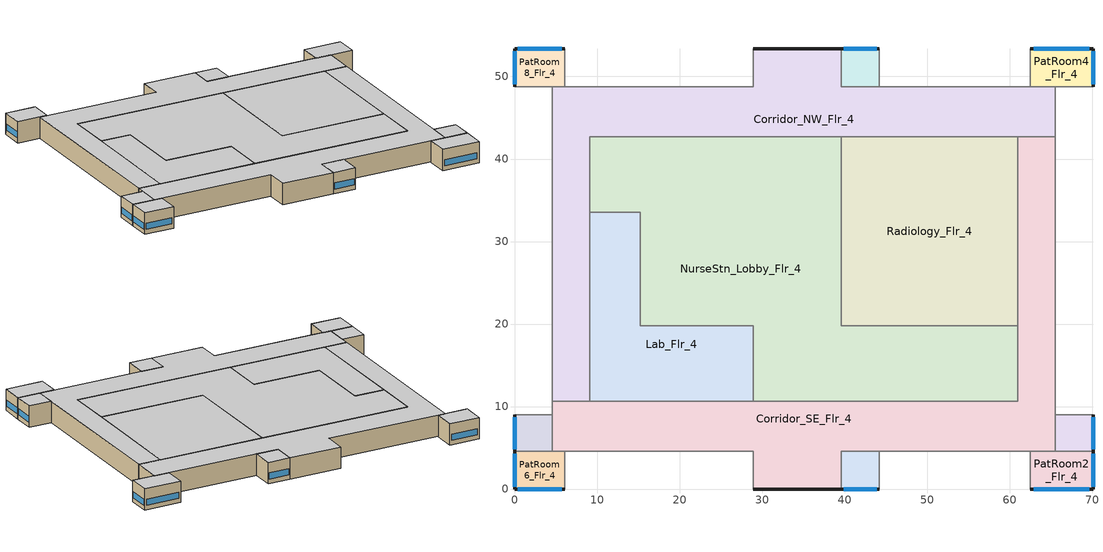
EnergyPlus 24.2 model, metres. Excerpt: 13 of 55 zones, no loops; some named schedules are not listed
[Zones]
PatRoom1_Mult10_Flr_4
 floor adiabatic (int_slab_floor): 44.2,4.57 44.2,0 39.62,0 39.62,4.57 z12.8
 wall outside (res_ext_wall_mid): 39.62,0 44.2,0 z12.8:17.07
 wall adiabatic (int_wall): 44.2,0 44.2,4.57 39.62,4.57 39.62,0 z12.8:17.07
 window (ResWindow_U_0.364_SHGC_East_0.359): 39.9,0 43.92,0 z13.72:14.94
 ceiling adiabatic (int_slab_ceiling): 39.62,4.57 39.62,0 44.2,0 44.2,4.57 z17.07
PatRoom2_Flr_4
 floor adiabatic (int_slab_floor): 70.1,4.57 70.1,0 62.48,0 62.48,4.57 z12.8
 wall outside (res_ext_wall_mid): 62.48,0 70.1,0 70.1,4.57 z12.8:17.07
 wall adiabatic (int_wall): 70.1,4.57 62.48,4.57 62.48,0 z12.8:17.07
 window (ResWindow_U_0.248_SHGC_North_0.21): 70.1,0.27 70.1,4.3 z13.72:14.94
 window (ResWindow_U_0.364_SHGC_East_0.359): 62.94,0 69.65,0 z13.72:14.94
 ceiling adiabatic (int_slab_ceiling): 62.48,4.57 62.48,0 70.1,0 70.1,4.57 z17.07
PatRoom3_Mult10_Flr_4
 floor adiabatic (int_slab_floor): 70.1,8.99 70.1,4.57 65.53,4.57 65.53,8.99 z12.8
 wall outside (res_ext_wall_mid): 70.1,4.57 70.1,8.99 z12.8:17.07
 wall adiabatic (int_wall): 70.1,8.99 65.53,8.99 65.53,4.57 70.1,4.57 z12.8:17.07
 window (ResWindow_U_0.248_SHGC_North_0.21): 70.1,4.84 70.1,8.73 z13.72:14.94
 ceiling adiabatic (int_slab_ceiling): 65.53,8.99 65.53,4.57 70.1,4.57 70.1,8.99 z17.07
PatRoom4_Flr_4
 floor adiabatic (int_slab_floor): 70.1,53.34 70.1,48.77 62.48,48.77 62.48,53.34 z12.8
 wall outside (res_ext_wall_mid): 70.1,48.77 70.1,53.34 62.48,53.34 z12.8:17.07
 wall adiabatic (int_wall): 62.48,53.34 62.48,48.77 70.1,48.77 z12.8:17.07
 window (ResWindow_U_0.248_SHGC_West_0.21): 69.65,53.34 62.94,53.34 z13.72:14.94
 window (ResWindow_U_0.248_SHGC_North_0.21): 70.1,49.04 70.1,53.07 z13.72:14.94
 ceiling adiabatic (int_slab_ceiling): 62.48,53.34 62.48,48.77 70.1,48.77 70.1,53.34 z17.07
PatRoom5_Mult10_Flr_4
 floor adiabatic (int_slab_floor): 44.2,53.34 44.2,48.77 39.62,48.77 39.62,53.34 z12.8
 wall outside (res_ext_wall_mid): 44.2,53.34 39.62,53.34 z12.8:17.07
 wall adiabatic (int_wall): 39.62,53.34 39.62,48.77 44.2,48.77 44.2,53.34 z12.8:17.07
 window (ResWindow_U_0.248_SHGC_West_0.21): 43.92,53.34 39.9,53.34 z13.72:14.94
 ceiling adiabatic (int_slab_ceiling): 39.62,53.34 39.62,48.77 44.2,48.77 44.2,53.34 z17.07
Radiology_Flr_4
 floor adiabatic (int_slab_floor): 60.96,42.67 60.96,19.81 39.62,19.81 39.62,42.67 z12.8
 wall to Corridor_NW_Flr_4 (int_wall): 60.96,42.67 39.62,42.67 z12.8:17.07
 wall to Corridor_SE_Flr_4 (int_wall): 60.96,19.81 60.96,42.67 z12.8:17.07
 wall to NurseStn_Lobby_Flr_4 (int_wall): 39.62,42.67 39.62,19.81 60.96,19.81 z12.8:17.07
 ceiling adiabatic (int_slab_ceiling): 39.62,42.67 39.62,19.81 60.96,19.81 60.96,42.67 z17.07
PatRoom6_Flr_4
 floor adiabatic (int_slab_floor): 6.1,4.57 6.1,0 0,0 0,4.57 z12.8
 wall outside (res_ext_wall_mid): 0,4.57 0,0 6.1,0 z12.8:17.07
 wall adiabatic (int_wall): 6.1,0 6.1,4.57 0,4.57 z12.8:17.07
 window (ResWindow_U_0.364_SHGC_East_0.359): 0.37,0 5.73,0 z13.72:14.94
 window (ResWindow_U_0.248_SHGC_South_0.21): 0,4.3 0,0.27 z13.72:14.94
 ceiling adiabatic (int_slab_ceiling): 0,4.57 0,0 6.1,0 6.1,4.57 z17.07
PatRoom7_Mult10_Flr_4
 floor adiabatic (int_slab_floor): 4.57,8.99 4.57,4.57 0,4.57 0,8.99 z12.8
 wall outside (res_ext_wall_mid): 0,8.99 0,4.57 z12.8:17.07
 wall adiabatic (int_wall): 0,4.57 4.57,4.57 4.57,8.99 0,8.99 z12.8:17.07
 window (ResWindow_U_0.248_SHGC_South_0.21): 0,8.73 0,4.84 z13.72:14.94
 ceiling adiabatic (int_slab_ceiling): 0,8.99 0,4.57 4.57,4.57 4.57,8.99 z17.07
PatRoom8_Flr_4
 floor adiabatic (int_slab_floor): 6.1,53.34 6.1,48.77 0,48.77 0,53.34 z12.8
 wall outside (res_ext_wall_mid): 6.1,53.34 0,53.34 0,48.77 z12.8:17.07
 wall adiabatic (int_wall): 0,48.77 6.1,48.77 6.1,53.34 z12.8:17.07
 window (ResWindow_U_0.248_SHGC_West_0.21): 5.73,53.34 0.37,53.34 z13.72:14.94
 window (ResWindow_U_0.248_SHGC_South_0.21): 0,53.07 0,49.04 z13.72:14.94
 ceiling adiabatic (int_slab_ceiling): 0,53.34 0,48.77 6.1,48.77 6.1,53.34 z17.07
NurseStn_Lobby_Flr_4
 floor adiabatic (int_slab_floor): 9.14,42.67 39.62,42.67 39.62,19.81 60.96,19.81 60.96,10.67 28.96,10.67 28.96,19.81 15.24,19.81 15.24,33.53 9.14,33.53 z12.8
 wall to Corridor_NW_Flr_4 (Air_Wall): 39.62,42.67 9.14,42.67 9.14,33.53 z12.8:17.07
 wall to Corridor_SE_Flr_4 (Air_Wall): 28.96,10.67 60.96,10.67 60.96,19.81 z12.8:17.07
 wall to Lab_Flr_4 (int_wall): 9.14,33.53 15.24,33.53 15.24,19.81 28.96,19.81 28.96,10.67 z12.8:17.07
 ceiling adiabatic (int_slab_ceiling): 9.14,42.67 9.14,33.53 15.24,33.53 15.24,19.81 28.96,19.81 28.96,10.67 60.96,10.67 60.96,19.81 39.62,19.81 39.62,42.67 z17.07
Lab_Flr_4
 floor adiabatic (int_slab_floor): 9.14,33.53 15.24,33.53 15.24,19.81 28.96,19.81 28.96,10.67 9.14,10.67 z12.8
 wall to Corridor_SE_Flr_4 (int_wall): 9.14,10.67 28.96,10.67 z12.8:17.07
 wall to Corridor_NW_Flr_4 (int_wall): 9.14,33.58 9.14,10.67 z12.8:17.07
 ceiling adiabatic (int_slab_ceiling): 9.14,33.53 9.14,10.67 28.96,10.67 28.96,19.81 15.24,19.81 15.24,33.53 z17.07
Corridor_SE_Flr_4
 floor adiabatic (int_slab_floor): 4.57,4.57 4.57,10.67 60.96,10.67 60.96,42.67 65.53,42.67 65.53,4.57 39.62,4.57 39.62,0 28.96,0 28.96,4.57 z12.8
 wall outside (nonres_ext_wall_mid): 28.96,0 39.62,0 z12.8:17.07
 wall adiabatic (int_wall): 39.62,0 39.62,4.57 65.53,4.57 65.53,42.67 / 4.57,10.67 4.57,4.57 28.96,4.57 28.96,0 z12.8:17.07
 wall to Corridor_NW_Flr_4 (Air_Wall): 65.53,42.67 60.96,42.67 / 9.14,10.67 4.57,10.67 z12.8:17.07
 ceiling adiabatic (int_slab_ceiling): 4.57,4.57 28.96,4.57 28.96,0 39.62,0 39.62,4.57 65.53,4.57 65.53,42.67 60.96,42.67 60.96,10.67 4.57,10.67 z17.07
Corridor_NW_Flr_4
 floor adiabatic (int_slab_floor): 4.57,10.67 4.57,48.77 28.96,48.77 28.96,53.34 39.62,53.34 39.62,48.77 65.53,48.77 65.53,42.67 9.14,42.67 9.14,10.67 z12.8
 wall outside (nonres_ext_wall_mid): 39.62,53.34 28.96,53.34 z12.8:17.07
 wall adiabatic (int_wall): 65.53,42.67 65.53,48.77 39.62,48.77 39.62,53.34 / 28.96,53.34 28.96,48.77 4.57,48.77 4.57,10.67 z12.8:17.07
 ceiling adiabatic (int_slab_ceiling): 4.57,10.67 9.14,10.67 9.14,42.67 65.53,42.67 65.53,48.77 39.62,48.77 39.62,53.34 28.96,53.34 28.96,48.77 4.57,48.77 z17.07
[Building]
Hospital: North Axis {deg}=-90; Terrain=City; Loads Convergence Tolerance Value {W}=0.04; Temperature Convergence Tolerance Value {deltaC}=0.2; Solar Distribution=FullInteriorAndExterior; Maximum Number of Warmup Days=25; Minimum Number of Warmup Days=6
[Site:Location]
New.York-John.F.Kennedy.Intl.AP_NY_USA WMO=744860: Latitude {deg}=40.66; Longitude {deg}=-73.8; Time Zone {hr}=-5; Elevation {m}=7
[SizingPeriod:DesignDay] Day of Month=21; Dry-Bulb Temperature Range Modifier Type=DefaultMultipliers; Humidity Condition Type=Wetbulb; Barometric Pressure {Pa}=101241; Rain Indicator=No; Snow Indicator=No; Daylight Saving Time Indicator=No
Name | Month | Day Type | Maximum Dry-Bulb Temperature {C} | Daily Dry-Bulb Temperature Range {deltaC} | Wetbulb or DewPoint at Maximum Dry-Bulb {C} | Wind Speed {m/s} | Wind Direction {deg} | Solar Model Indicator | Sky Clearness | ASHRAE Clear Sky Optical Depth for Beam Irradiance (taub) | ASHRAE Clear Sky Optical Depth for Diffuse Irradiance (taud)
New.York-John.F.Kennedy.Intl.AP_NY_USA Ann Htg 99.6% Condns DB | 1 | WinterDesignDay | -10.7 | 0 | -10.7 | 7.5 | 320 | ASHRAEClearSky | 0
New.York-John.F.Kennedy.Intl.AP_NY_USA Ann Clg .4% Condns DB=>MWB | 7 | SummerDesignDay | 32.1 | 7.4 | 23.1 | 5.6 | 230 | ASHRAETau |  | 0.541 | 1.8
[Site:WaterMainsTemperature]
Calculation Method=Correlation; Annual Average Outdoor Air Temperature {C}=12.4667; Maximum Difference In Monthly Average Outdoor Air Temperatures {deltaC}=25.2
[Site:GroundTemperature:FCfactorMethod]
14, 7.3, 3.3, 1.2, -0.2, 5.6, 10.9, 16.1, 21.7, 25, 24.8, 19.9
[Material:NoMass] Thermal Absorptance=0.9; Solar Absorptance=0.7
Name | Roughness | Thermal Resistance {m2-K/W} | Visible Absorptance
CP02 CARPET PAD | VeryRough | 0.21648 | 0.8
Air_Wall_Material | Rough | 0.207949
Nonres_Exterior_Wall_Insulation_mid | MediumSmooth | 1.04708 | 0.7
Res_Exterior_Wall_Insulation_mid | MediumSmooth | 1.213 | 0.7
[Construction]
InteriorFurnishings: Std Wood 6inch
Air_Wall: Air_Wall_Material
int_wall: G01 13mm gypsum board, G01 13mm gypsum board
int_slab_floor: 100mm Normalweight concrete floor, CP02 CARPET PAD
int_slab_ceiling: CP02 CARPET PAD, 100mm Normalweight concrete floor
nonres_ext_wall_mid: 200mm Normalweight concrete wall, Nonres_Exterior_Wall_Insulation_mid, G01 13mm gypsum board
res_ext_wall_mid: 200mm Normalweight concrete wall, Res_Exterior_Wall_Insulation_mid, G01 13mm gypsum board
ResWindow_U_0.248_SHGC_South_0.21: Res Window Glazing Layer South
ResWindow_U_0.248_SHGC_North_0.21: Res Window Glazing Layer North
ResWindow_U_0.364_SHGC_East_0.359: Res Window Glazing Layer East
ResWindow_U_0.248_SHGC_West_0.21: Res Window Glazing Layer West
[Material]
Name | Roughness | Thickness {m} | Conductivity {W/m-K} | Density {kg/m3} | Specific Heat {J/kg-K} | Thermal Absorptance | Solar Absorptance | Visible Absorptance
Std Wood 6inch | MediumSmooth | 0.15 | 0.12 | 540 | 1210 | 0.9 | 0.7 | 0.7
G01 13mm gypsum board | Smooth | 0.0127 | 0.16 | 800 | 1090 | 0.9 | 0.7 | 0.5
200mm Normalweight concrete wall | MediumRough | 0.2032 | 2.31 | 2322 | 832
100mm Normalweight concrete floor | MediumRough | 0.1016 | 2.31 | 2322 | 832
[WindowMaterial:SimpleGlazingSystem]
Name | U-Factor {W/m2-K} | Solar Heat Gain Coefficient | Visible Transmittance
Res Window Glazing Layer South; Res Window Glazing Layer North; Res Window Glazing Layer West | 1.40821 | 0.21 | 0.29
Res Window Glazing Layer East | 2.06689 | 0.359 | 0.3949
[Zone] Type=1; Ceiling Height {m}=4.2683; Floor Area {m2}=autocalculate; Part of Total Floor Area=YES
Name | Multiplier | Volume {m3}
PatRoom1_Mult10_Flr_4; PatRoom5_Mult10_Flr_4 | 10 | 89.21
PatRoom2_Flr_4; PatRoom4_Flr_4 | 1 | 148.71
PatRoom3_Mult10_Flr_4; PatRoom7_Mult10_Flr_4 | 10 | 86.26
Radiology_Flr_4 | 1 | 2081.82
PatRoom6_Flr_4; PatRoom8_Flr_4 | 1 | 118.96
NurseStn_Lobby_Flr_4 | 1 | 3866.22
Lab_Flr_4 | 1 | 1129.43
Corridor_SE_Flr_4; Corridor_NW_Flr_4 | 1 | 2418.88
[InternalMass] Construction=InteriorFurnishings
Name | Zone or ZoneList | Surface Area {m2}
PatRoom1_Mult10_Flr_4_InternalMass_1 | PatRoom1_Mult10_Flr_4 | 41.8064
PatRoom2_Flr_4_InternalMass_1 | PatRoom2_Flr_4 | 69.6773
PatRoom3_Mult10_Flr_4_InternalMass_1 | PatRoom3_Mult10_Flr_4 | 40.4165
PatRoom4_Flr_4_InternalMass_1 | PatRoom4_Flr_4 | 69.6773
PatRoom5_Mult10_Flr_4_InternalMass_1 | PatRoom5_Mult10_Flr_4 | 41.8064
Radiology_Flr_4_InternalMass_1 | Radiology_Flr_4 | 975.4819
PatRoom6_Flr_4_InternalMass_1 | PatRoom6_Flr_4 | 55.7418
PatRoom7_Mult10_Flr_4_InternalMass_1 | PatRoom7_Mult10_Flr_4 | 40.4165
PatRoom8_Flr_4_InternalMass_1 | PatRoom8_Flr_4 | 55.7418
NurseStn_Lobby_Flr_4_InternalMass_1 | NurseStn_Lobby_Flr_4 | 1811.61
Lab_Flr_4_InternalMass_1 | Lab_Flr_4 | 529.5473
Corridor_SE_Flr_4_InternalMass_1 | Corridor_SE_Flr_4 | 1133.42
Corridor_NW_Flr_4_InternalMass_1 | Corridor_NW_Flr_4 | 1133.42
[People] Number of People Calculation Method=People; Fraction Radiant=0.3; Sensible Heat Fraction=AUTOCALCULATE; Activity Level Schedule=ACTIVITY_SCH; Enable ASHRAE 55 Comfort Warnings=No; Mean Radiant Temperature Calculation Type=EnclosureAveraged; Work Efficiency Schedule=WORK_EFF_SCH; Clothing Insulation Calculation Method=ClothingInsulationSchedule; Clothing Insulation Schedule=CLOTHING_SCH; Air Velocity Schedule=AIR_VELO_SCH; Thermal Comfort Model 1 Type=FANGER
Name | Zone or ZoneList or Space or SpaceList | Number of People Schedule | Number of People
PatRoom1_Mult10_Flr_4 | PatRoom1_Mult10_Flr_4 | BLDG_OCC_EXTD_SCH | 1.1244
PatRoom2_Flr_4 | PatRoom2_Flr_4 | BLDG_OCC_EXTD_SCH | 1.8744
PatRoom3_Mult10_Flr_4 | PatRoom3_Mult10_Flr_4 | BLDG_OCC_EXTD_SCH | 1.0873
PatRoom4_Flr_4 | PatRoom4_Flr_4 | BLDG_OCC_EXTD_SCH | 1.8744
PatRoom5_Mult10_Flr_4 | PatRoom5_Mult10_Flr_4 | BLDG_OCC_EXTD_SCH | 1.1244
Radiology_Flr_4 | Radiology_Flr_4 | BLDG_OCC_SCH | 26.2404
PatRoom6_Flr_4 | PatRoom6_Flr_4 | BLDG_OCC_EXTD_SCH | 1.4994
PatRoom7_Mult10_Flr_4 | PatRoom7_Mult10_Flr_4 | BLDG_OCC_EXTD_SCH | 1.0873
PatRoom8_Flr_4 | PatRoom8_Flr_4 | BLDG_OCC_EXTD_SCH | 1.4994
NurseStn_Lobby_Flr_4 | NurseStn_Lobby_Flr_4 | BLDG_OCC_EXTD_SCH | 12.9952
Lab_Flr_4 | Lab_Flr_4 | BLDG_OCC_SCH | 14.2446
Corridor_SE_Flr_4 | Corridor_SE_Flr_4 | BLDG_OCC_EXTD_SCH | 6.0978
Corridor_NW_Flr_4 | Corridor_NW_Flr_4 | BLDG_OCC_EXTD_SCH | 6.0978
[Lights] Design Level Calculation Method=Watts/Area; Return Air Fraction=0; Fraction Radiant=0.7; Fraction Visible=0.2; Fraction Replaceable=1; Return Air Fraction Calculated from Plenum Temperature=No
Name | Zone or ZoneList or Space or SpaceList | Schedule | Watts per Floor Area {W/m2}
PatRoom1_Mult10_Flr_4_Lights | PatRoom1_Mult10_Flr_4 | ltg_sch10_patient_room | 7.976048
PatRoom2_Flr_4_Lights | PatRoom2_Flr_4 | ltg_sch10_patient_room | 7.976048
PatRoom3_Mult10_Flr_4_Lights | PatRoom3_Mult10_Flr_4 | ltg_sch10_patient_room | 7.976048
PatRoom4_Flr_4_Lights | PatRoom4_Flr_4 | ltg_sch10_patient_room | 7.976048
PatRoom5_Mult10_Flr_4_Lights | PatRoom5_Mult10_Flr_4 | ltg_sch10_patient_room | 7.976048
Radiology_Flr_4_Lights | Radiology_Flr_4 | ltg_sch13_radiology | 9.61217
PatRoom6_Flr_4_Lights | PatRoom6_Flr_4 | ltg_sch10_patient_room | 7.976048
PatRoom7_Mult10_Flr_4_Lights | PatRoom7_Mult10_Flr_4 | ltg_sch10_patient_room | 7.976048
PatRoom8_Flr_4_Lights | PatRoom8_Flr_4 | ltg_sch10_patient_room | 7.976048
NurseStn_Lobby_Flr_4_Lights | NurseStn_Lobby_Flr_4 | ltg_sch9_nursestn_lobby2 | 9.284939
Lab_Flr_4_Lights | Lab_Flr_4 | ltg_sch12_lab | 12.3731
Corridor_SE_Flr_4_Lights | Corridor_SE_Flr_4 | ltg_sch4_corridor | 6.11427
Corridor_NW_Flr_4_Lights | Corridor_NW_Flr_4 | ltg_sch4_corridor | 6.11427
[ElectricEquipment] Design Level Calculation Method=EquipmentLevel; Fraction Latent=0; Fraction Radiant=0.5; Fraction Lost=0
Name | Zone or ZoneList or Space or SpaceList | Schedule | Design Level {W}
PatRoom1_Mult10_Flr_4_MiscPlug_Equip | PatRoom1_Mult10_Flr_4 | BLDG_EQUIP_EXTD_SCH | 449.8365
PatRoom2_Flr_4_MiscPlug_Equip | PatRoom2_Flr_4 | BLDG_EQUIP_EXTD_SCH | 749.7275
PatRoom3_Mult10_Flr_4_MiscPlug_Equip | PatRoom3_Mult10_Flr_4 | BLDG_EQUIP_EXTD_SCH | 434.8813
PatRoom4_Flr_4_MiscPlug_Equip | PatRoom4_Flr_4 | BLDG_EQUIP_EXTD_SCH | 749.7275
PatRoom5_Mult10_Flr_4_MiscPlug_Equip | PatRoom5_Mult10_Flr_4 | BLDG_EQUIP_EXTD_SCH | 449.8365
Radiology_Flr_4_MiscPlug_Equip | Radiology_Flr_4 | BLDG_EQUIP_SCH | 52499.9
PatRoom6_Flr_4_MiscPlug_Equip | PatRoom6_Flr_4 | BLDG_EQUIP_EXTD_SCH | 599.782
PatRoom7_Mult10_Flr_4_MiscPlug_Equip | PatRoom7_Mult10_Flr_4 | BLDG_EQUIP_EXTD_SCH | 434.8813
PatRoom8_Flr_4_MiscPlug_Equip | PatRoom8_Flr_4 | BLDG_EQUIP_EXTD_SCH | 599.782
NurseStn_Lobby_Flr_4_MiscPlug_Equip | NurseStn_Lobby_Flr_4 | BLDG_EQUIP_EXTD_SCH | 10136
Lab_Flr_4_MiscPlug_Equip | Lab_Flr_4 | BLDG_EQUIP_SCH | 11395.9
[Exterior:FuelEquipment] Fuel Use Type=Electricity
Name | Schedule | Design Level {W}
Elevators | BLDG_ELEVATORS | 34667.95
Elevators_Lights_Fan | ELEV_LIGHT_FAN_SCH_ADD_DF | 421.26
[Exterior:Lights]
Exterior_Lights: Schedule=Exterior_Lgt_ALWAYS_ON; Design Level {W}=7940.01; Control Option=AstronomicalClock
[ZoneInfiltration:DesignFlowRate] Schedule=INFIL_SCH_PNNL; Design Flow Rate Calculation Method=Flow/ExteriorWallArea; Flow Rate per Exterior Surface Area {m3/s-m2}=0.000569572; Constant Term Coefficient=0; Temperature Term Coefficient=0; Velocity Term Coefficient=0.224; Velocity Squared Term Coefficient=0
Name | Zone or ZoneList or Space or SpaceList
PatRoom1_Mult10_Flr_4_Infiltration | PatRoom1_Mult10_Flr_4
PatRoom2_Flr_4_Infiltration | PatRoom2_Flr_4
PatRoom3_Mult10_Flr_4_Infiltration | PatRoom3_Mult10_Flr_4
PatRoom4_Flr_4_Infiltration | PatRoom4_Flr_4
PatRoom5_Mult10_Flr_4_Infiltration | PatRoom5_Mult10_Flr_4
Radiology_Flr_4_Infiltration | Radiology_Flr_4
PatRoom6_Flr_4_Infiltration | PatRoom6_Flr_4
PatRoom7_Mult10_Flr_4_Infiltration | PatRoom7_Mult10_Flr_4
PatRoom8_Flr_4_Infiltration | PatRoom8_Flr_4
NurseStn_Lobby_Flr_4_Infiltration | NurseStn_Lobby_Flr_4
Lab_Flr_4_Infiltration | Lab_Flr_4
Corridor_SE_Flr_4_Infiltration | Corridor_SE_Flr_4
Corridor_NW_Flr_4_Infiltration | Corridor_NW_Flr_4
[SCHEDULE:COMPACT]
ltg_sch10_patient_room: Through: 12/31, For: SummerDesignDay, Until: 24:00, 1, For: WinterDesignDay, Until: 24:00, 0, For: Weekdays, Until: 8:00, 0.45, Until: 16:00, 0.81, Until: 24:00, 0.45, For: Saturday, Until: 8:00, 0.45, Until: 18:00, 0.72, Until: 24:00, 0.45, For: AllOtherDays, Until: 8:00, 0.45, Until: 16:00, 0.63, Until: 24:00, 0.45
ltg_sch4_corridor: Through: 12/31, For: SummerDesignDay, Until: 24:00, 1, For: WinterDesignDay, Until: 24:00, 0, For: Weekdays, Until: 8:00, 0.360831, Until: 16:00, 0.649499, Until: 24:00, 0.360831, For: Saturday, Until: 8:00, 0.360831, Until: 18:00, 0.577335, Until: 24:00, 0.360831, For: AllOtherDays, Until: 8:00, 0.360831, Until: 16:00, 0.505165, Until: 24:00, 0.360831
ltg_sch13_radiology; ltg_sch12_lab: Through: 12/31, For: SummerDesignDay, Until: 24:00, 1, For: WinterDesignDay, Until: 24:00, 0, For: Weekdays, Until: 7:00, 0.09, Until: 8:00, 0.45, Until: 16:00, 0.81, Until: 23:00, 0.27, Until: 24:00, 0.09, For: Saturday, Until: 7:00, 0.09, Until: 8:00, 0.18, Until: 18:00, 0.36, Until: 24:00, 0.09, For: AllOtherDays, Until: 8:00, 0.045, Until: 16:00, 0.09, Until: 24:00, 0.045
ltg_sch9_nursestn_lobby2: Through: 12/31, For: SummerDesignDay, Until: 24:00, 1, For: WinterDesignDay, Until: 24:00, 0, For: Weekdays, Until: 8:00, 0.408, Until: 16:00, 0.7344, Until: 24:00, 0.408, For: Saturday, Until: 8:00, 0.408, Until: 18:00, 0.6528, Until: 24:00, 0.408, For: AllOtherDays, Until: 8:00, 0.408, Until: 16:00, 0.5712, Until: 24:00, 0.408
[Schedule:Compact]
BLDG_OCC_SCH: Through: 12/31, For: Weekdays, Until: 07:00, 0, Until: 08:00, 0.1, Until: 09:00, 0.5, Until: 17:00, 0.8, Until: 18:00, 0.5, Until: 20:00, 0.3, Until: 22:00, 0.2, Until: 24:00, 0, For: SummerDesignDay, Until: 24:00, 1, For: WinterDesignDay, Until: 24:00, 0, For: Saturday, Until: 07:00, 0, Until: 08:00, 0.1, Until: 09:00, 0.3, Until: 17:00, 0.4, Until: 19:00, 0.1, Until: 24:00, 0, For: Sunday Holidays AllOtherDays, Until: 08:00, 0, Until: 16:00, 0.05, Until: 24:00, 0
BLDG_OCC_EXTD_SCH: Through: 12/31, For: Weekdays, Until: 07:00, 0.4, Until: 08:00, 0.5, Until: 09:00, 0.6, Until: 17:00, 0.8, Until: 18:00, 0.6, Until: 20:00, 0.5, Until: 24:00, 0.4, For: SummerDesignDay, Until: 24:00, 1, For: WinterDesignDay, Until: 24:00, 0, For: Saturday, Until: 07:00, 0.4, Until: 08:00, 0.5, Until: 17:00, 0.6, Until: 19:00, 0.5, Until: 24:00, 0.4, For: Sunday Holidays AllOtherDays, Until: 08:00, 0.4, Until: 16:00, 0.6, Until: 24:00, 0.4
BLDG_EQUIP_SCH: Through: 12/31, For: Weekdays, Until: 07:00, 0.349268, Until: 08:00, 0.681801, Until: 16:00, 0.876602, Until: 22:00, 0.584401, Until: 23:00, 0.523902, Until: 24:00, 0.349268, For: SummerDesignDay, Until: 24:00, 1, For: WinterDesignDay, Until: 24:00, 0, For: Saturday, Until: 07:00, 0.349268, Until: 08:00, 0.487001, Until: 18:00, 0.633101, Until: 24:00, 0.349268, For: Sunday Holidays AllOtherDays, Until: 08:00, 0.261951, Until: 16:00, 0.349268, Until: 24:00, 0.261951
BLDG_EQUIP_EXTD_SCH: Through: 12/31, For: Weekdays, Until: 07:00, 0.4, Until: 08:00, 0.7, Until: 16:00, 0.9, Until: 23:00, 0.6, Until: 24:00, 0.4, For: SummerDesignDay, Until: 24:00, 1, For: WinterDesignDay, Until: 24:00, 0, For: Saturday, Until: 07:00, 0.4, Until: 08:00, 0.5, Until: 18:00, 0.65, Until: 24:00, 0.4, For: Sunday Holidays AllOtherDays, Until: 08:00, 0.4, Until: 16:00, 0.6, Until: 24:00, 0.4
ACTIVITY_SCH: Through: 12/31, For: AllDays, Until: 24:00, 120
WORK_EFF_SCH: Through: 12/31, For: AllDays, Until: 24:00, 0
AIR_VELO_SCH: Through: 12/31, For: AllDays, Until: 24:00, 0.2
CLOTHING_SCH: Through: 04/30, For: AllDays, Until: 24:00, 1, Through: 09/30, For: AllDays, Until: 24:00, 0.5, Through: 12/31, For: AllDays, Until: 24:00, 1
